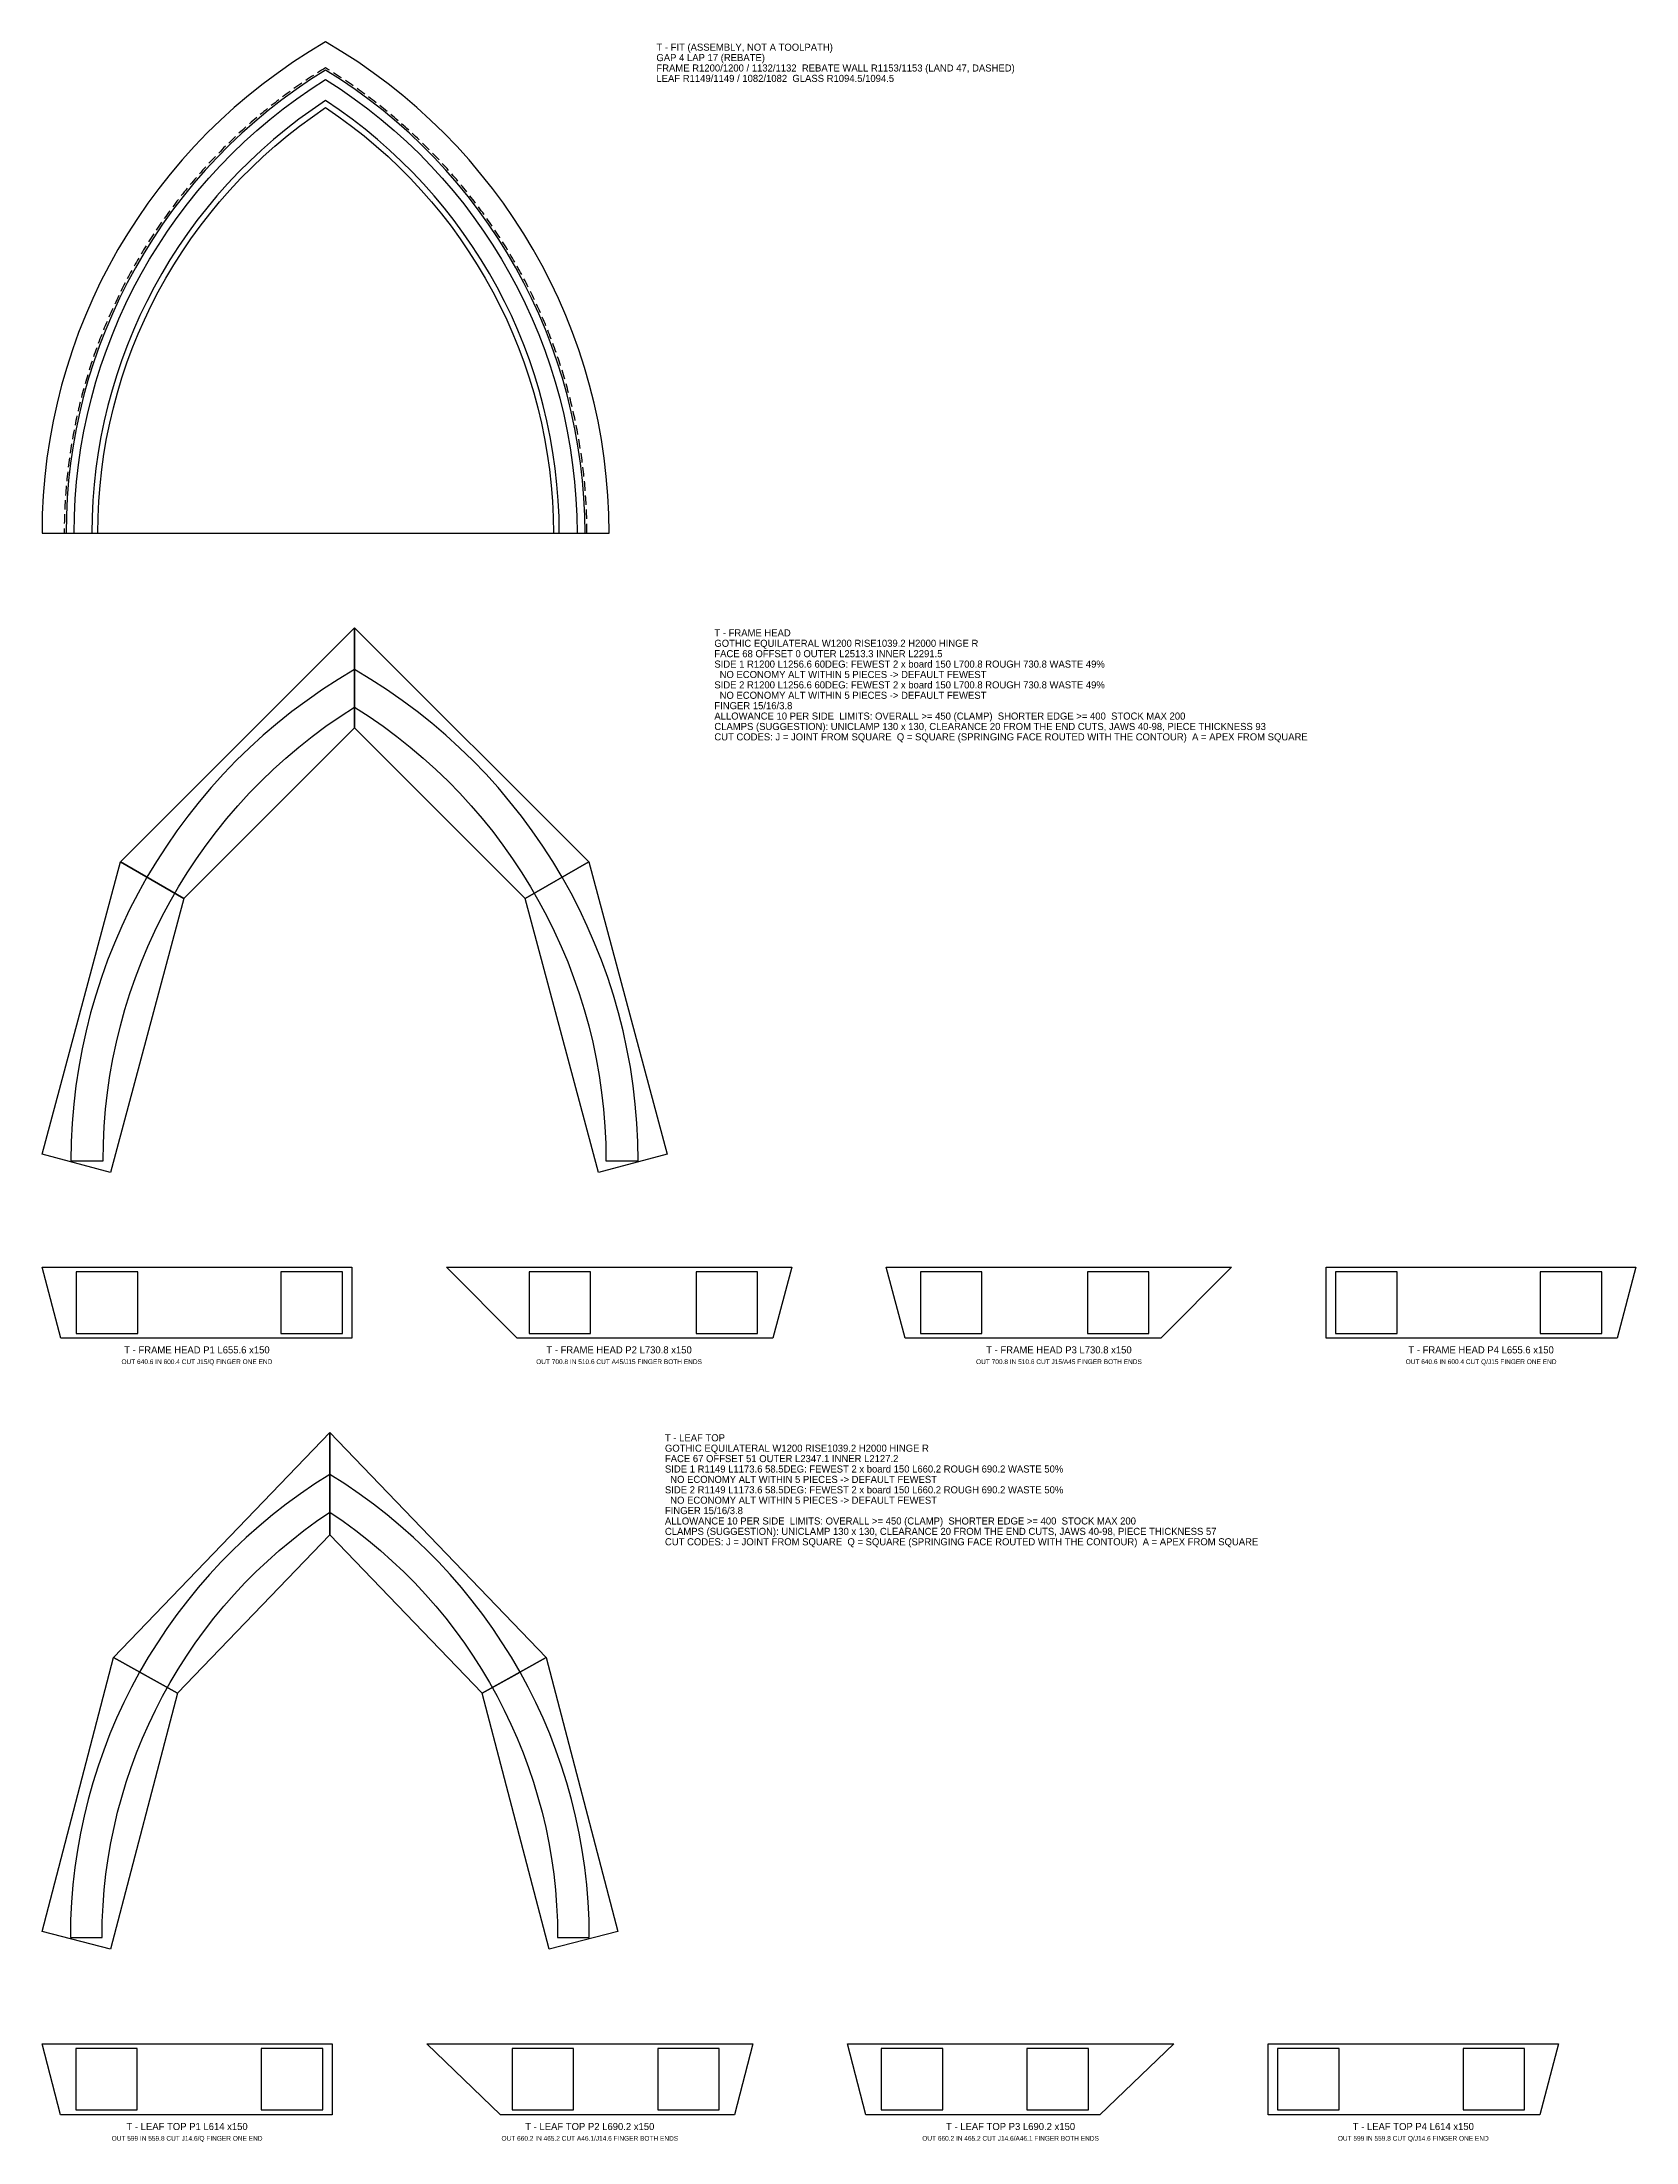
# Model space of a CAD drawing. Extents: x 0 to 3373, y -58 to 4386.
import ezdxf
from ezdxf.enums import TextEntityAlignment as Align

# ---------------------------------------------------------------- set-up
doc = ezdxf.new("R2010")
doc.units = 0
for name, color, linetype in [('ASSEMBLY', 8, 'CONTINUOUS'), ('CLAMPS', 3, 'CONTINUOUS'), ('CONTOUR', 7, 'CONTINUOUS'), ('FINGER', 1, 'CONTINUOUS'), ('FIT', 4, 'CONTINUOUS'), ('PIECES', 5, 'CONTINUOUS'), ('TEXT', 94, 'CONTINUOUS')]:
    doc.layers.add(name, color=color, linetype=linetype)

msp = doc.modelspace()

# ---------------------------------------------------------------- linework, layer by layer
at = {"layer": 'ASSEMBLY'}
for points in [[(661.304318, 2934.205496), (300.279067, 2573.180245), (165.792746, 2650.825958), (661.304318, 3146.337531)], [(1022.32957, 2573.180245), (661.304318, 2934.205496), (661.304318, 3146.337531), (1156.815891, 2650.825958)], [(300.279067, 2573.180245), (144.888874, 1993.256151), (0, 2032.079008), (165.792746, 2650.825958)], [(1177.719763, 1993.256151), (1022.32957, 2573.180245), (1156.815891, 2650.825958), (1322.608637, 2032.079008)], [(609.023559, 1226.893645), (286.533734, 891.664588), (151.287293, 967.438047), (609.023559, 1443.256151)], [(931.513384, 891.664588), (609.023559, 1226.893645), (609.023559, 1443.256151), (1066.759825, 967.438047)], [(286.533734, 891.664588), (145.136473, 350), (0, 387.88673), (151.287293, 967.438047)], [(1072.910645, 350), (931.513384, 891.664588), (1066.759825, 967.438047), (1218.047118, 387.88673)]]:
    msp.add_lwpolyline(points, close=True, dxfattribs=at)
at = {"layer": 'CLAMPS'}
for points in [[(72.512887, 1653.256151), (202.512887, 1653.256151), (202.512887, 1783.256151), (72.512887, 1783.256151)], [(505.57398, 1653.256151), (635.57398, 1653.256151), (635.57398, 1783.256151), (505.57398, 1783.256151)], [(1030.57398, 1653.256151), (1160.57398, 1653.256151), (1160.57398, 1783.256151), (1030.57398, 1783.256151)], [(1383.820279, 1653.256151), (1513.820279, 1653.256151), (1513.820279, 1783.256151), (1383.820279, 1783.256151)], [(1858.846053, 1653.256151), (1988.846053, 1653.256151), (1988.846053, 1783.256151), (1858.846053, 1783.256151)], [(2212.092352, 1653.256151), (2342.092352, 1653.256151), (2342.092352, 1783.256151), (2212.092352, 1783.256151)], [(2737.092352, 1653.256151), (2867.092352, 1653.256151), (2867.092352, 1783.256151), (2737.092352, 1783.256151)], [(3170.153445, 1653.256151), (3300.153445, 1653.256151), (3300.153445, 1783.256151), (3170.153445, 1783.256151)], [(71.545894, 10), (201.545894, 10), (201.545894, 140), (71.545894, 140)], [(463.972099, 10), (593.972099, 10), (593.972099, 140), (463.972099, 140)], [(994.502482, 10), (1124.502482, 10), (1124.502482, 140), (994.502482, 140)], [(1302.672641, 10), (1432.672641, 10), (1432.672641, 140), (1302.672641, 140)], [(1775.764429, 10), (1905.764429, 10), (1905.764429, 140), (1775.764429, 140)], [(2083.934588, 10), (2213.934588, 10), (2213.934588, 140), (2083.934588, 140)], [(2614.464971, 10), (2744.464971, 10), (2744.464971, 140), (2614.464971, 140)], [(3006.891176, 10), (3136.891176, 10), (3136.891176, 140), (3006.891176, 140)]]:
    msp.add_lwpolyline(points, close=True, dxfattribs=at)
at = {"layer": 'CONTOUR'}
for points in [[(1261.304318, 2018.332057, 0.267949), (661.304318, 3057.562541, 0.267949), (61.304318, 2018.332057), (129.304318, 2018.332057, -0.258581), (661.304318, 2978.240386, -0.258581), (1193.304318, 2018.332057)], [(1158.023559, 374.828475, 0.261042), (609.023559, 1354.726939, 0.261042), (60.023559, 374.828475), (127.023559, 374.828475, -0.25082), (609.023559, 1275.230607, -0.25082), (1091.023559, 374.828475)]]:
    msp.add_lwpolyline(points, format="xyb", close=True, dxfattribs=at)
at = {"layer": 'FINGER'}
for points in [[(661.304318, 2978.240386), (661.304318, 3057.562541)], [(280.963561, 2584.332057), (222.073834, 2618.332057)], [(1041.645075, 2584.332057), (1100.534803, 2618.332057)], [(609.023559, 1275.230607), (609.023559, 1354.726939)], [(265.077553, 903.685674), (206.626183, 936.433763)], [(952.969565, 903.685674), (1011.420935, 936.433763)]]:
    msp.add_lwpolyline(points, dxfattribs=at)
at = {"layer": 'FIT'}
for points in [[(1200, 3346.337531, 0.267949), (600, 4385.568015, 0.267949), (0, 3346.337531), (68, 3346.337531, -0.258581), (600, 4306.24586, -0.258581), (1132, 3346.337531)], [(1149, 3346.337531, 0.261042), (600, 4326.235995, 0.261042), (51, 3346.337531), (118, 3346.337531, -0.25082), (600, 4246.739663, -0.25082), (1082, 3346.337531)], [(1094.5, 3346.337531, 0.252838), (600, 4261.722832, 0.252838), (105.5, 3346.337531)]]:
    msp.add_lwpolyline(points, format="xyb", close=True, dxfattribs=at)
for points in [[(574.587962, 4314.980284, 0.004337), (557.880762, 4303.986675)], [(600, 4330.92323, 0.004337), (583.012443, 4320.368)], [(608.596358, 4325.632927, 0.002189), (600, 4330.92323)], [(633.867853, 4309.468127, 0.004337), (617.066817, 4320.317789)], [(525.050928, 4281.138446, 0.004337), (508.938173, 4269.2907)], [(549.599299, 4298.38161, 0.004337), (533.183765, 4286.957066)], [(658.710248, 4292.651331, 0.004337), (642.197166, 4303.934419)], [(683.106727, 4275.193924, 0.004337), (666.892776, 4286.9028)], [(707.040774, 4257.107724, 0.004337), (691.13693, 4269.234461)], [(454.212189, 4225.660873, 0.004337), (439.072359, 4212.592762)], [(477.341224, 4244.765766, 0.004337), (461.866538, 4232.095958)], [(500.959467, 4263.262464, 0.004337), (485.160399, 4250.999536)], [(730.496186, 4238.404974, 0.004337), (714.913217, 4250.941363)], [(753.457085, 4219.098335, 0.004337), (738.205539, 4232.035889)], [(409.484026, 4185.678638, 0.004337), (395.044424, 4171.840724)], [(431.588017, 4205.960719, 0.004337), (416.793294, 4192.50315)], [(775.907929, 4199.200876, 0.004337), (760.998131, 4212.530838)], [(797.833518, 4178.726068, 0.004337), (783.275561, 4192.439414)], [(366.896074, 4143.424005, 0.004337), (353.195793, 4128.853751)], [(387.915177, 4164.828362, 0.004337), (373.840473, 4150.619469)], [(819.219011, 4157.687771, 0.004337), (805.022749, 4171.775217)], [(840.049929, 4136.100227, 0.004337), (826.224974, 4150.552236)], [(326.563633, 4099.011373, 0.004337), (313.639766, 4083.748227)], [(346.440943, 4121.480057, 0.004337), (333.124362, 4106.558307)], [(860.312172, 4113.97805, 0.004337), (846.867882, 4128.784839)], [(879.992023, 4091.336215, 0.004337), (866.937499, 4106.487761)], [(288.595898, 4052.560982, 0.004337), (276.483433, 4036.646267)], [(307.277599, 4076.033163, 0.004337), (294.755195, 4060.438954)], [(899.07616, 4068.19005, 0.004337), (886.420239, 4083.676096)], [(917.551663, 4044.555223, 0.004337), (905.302913, 4060.365286)], [(253.095662, 4004.198591, 0.004337), (241.827392, 3987.675393)], [(270.531176, 4028.61072, 0.004337), (258.83685, 4012.386272)], [(935.406025, 4020.447735, 0.004337), (923.572738, 4036.571113)], [(952.62716, 3995.883906, 0.004337), (941.217347, 4012.309682)], [(236.301159, 3979.341119, 0.004337), (225.466573, 3962.530357)], [(969.203411, 3970.880363, 0.004337), (958.224794, 3987.597419)], [(985.123554, 3945.454033, 0.004337), (974.583567, 3962.451052)], [(204.68022, 3928.35775, 0.004337), (194.734707, 3911.006187)], [(220.159036, 3954.055133, 0.004337), (209.765468, 3936.968187)], [(1000.376814, 3919.622128, 0.004337), (990.282592, 3936.887604)], [(1014.952865, 3893.402136, 0.004337), (1005.31124, 3910.924381)], [(175.75397, 3875.798643, 0.004337), (166.724456, 3857.953256)], [(189.875191, 3902.266366, 0.004337), (180.384465, 3884.661932)], [(1028.841838, 3866.811807, 0.004337), (1019.659338, 3884.578958)], [(149.600721, 3821.806095, 0.004337), (141.511653, 3803.515197)], [(162.326117, 3848.972499, 0.004337), (153.763927, 3830.898239)], [(1042.034333, 3839.86914, 0.004337), (1033.317174, 3857.86917)], [(1054.521418, 3812.592374, 0.004337), (1046.275501, 3830.813099)], [(137.586398, 3794.31782, 0.004337), (129.975926, 3775.822667)], [(1066.29464, 3784.999975, 0.004337), (1058.525547, 3803.42906)], [(115.723015, 3738.450296, 0.004337), (109.084865, 3719.584323)], [(126.291281, 3766.526282, 0.004337), (119.164558, 3747.839394)], [(1077.34603, 3757.110622, 0.004337), (1070.05902, 3775.735591)], [(1087.668105, 3728.943194, 0.004337), (1080.868111, 3747.751439)], [(105.888756, 3710.108868, 0.004337), (99.743672, 3691.076582)], [(1097.253878, 3700.51676, 0.004337), (1090.945505, 3719.495548)], [(1106.096861, 3671.850563, 0.004337), (1100.284378, 3690.987046)], [(88.448383, 3652.706594, 0.004337), (83.301576, 3633.380437)], [(96.79516, 3681.521183, 0.004337), (91.147303, 3662.335467)], [(1114.191067, 3642.964008, 0.004337), (1108.878408, 3662.245232)], [(80.854076, 3623.684607, 0.004337), (76.211803, 3604.231091)], [(1121.531016, 3613.87665, 0.004337), (1116.721779, 3633.289563)], [(1128.11174, 3584.608181, 0.004337), (1123.80918, 3604.139641)], [(67.942922, 3565.097153, 0.004337), (64.318802, 3545.428504)], [(74.01738, 3594.474868, 0.004337), (69.882783, 3574.907163)], [(1133.928783, 3555.178413, 0.004337), (1130.135813, 3574.815198)], [(62.634815, 3535.571346, 0.004337), (59.523624, 3515.81507)], [(1138.978209, 3525.607269, 0.004337), (1135.697396, 3545.336087)], [(1143.256598, 3495.914768, 0.004337), (1140.490163, 3515.722262)], [(54.331507, 3476.1555, 0.004337), (52.252144, 3456.26414)], [(58.096653, 3505.917437, 0.004337), (55.500497, 3486.086907)], [(1146.761055, 3466.12101, 0.004337), (1144.510871, 3485.993772)], [(51.341927, 3446.305682, 0.004337), (49.780764, 3426.366958)], [(1149.489207, 3436.246165, 0.004337), (1147.756797, 3456.170741)], [(1151.439207, 3406.310455, 0.004337), (1150.225745, 3426.273357)], [(47.697031, 3386.423277, 0.004337), (47.175087, 3366.43034)], [(49.129936, 3416.38819, 0.004337), (48.08803, 3396.415599)], [(1152.609736, 3376.334146, 0.004337), (1151.916042, 3396.321861)], [(47.044182, 3356.431228, 0.002189), (47, 3346.337531)], [(1153, 3346.337531, 0.004337), (1152.826544, 3366.336528)]]:
    msp.add_lwpolyline(points, format="xyb", dxfattribs=at)
at = {"layer": 'PIECES'}
for points in [[(655.57398, 1643.256151), (40.192379, 1643.256151), (0, 1793.256151), (655.57398, 1793.256151)], [(1546.140787, 1643.256151), (1005.57398, 1643.256151), (855.57398, 1793.256151), (1586.333166, 1793.256151)], [(2367.092352, 1643.256151), (1826.525545, 1643.256151), (1786.333166, 1793.256151), (2517.092352, 1793.256151)], [(3332.473953, 1643.256151), (2717.092352, 1643.256151), (2717.092352, 1793.256151), (3372.666332, 1793.256151)], [(613.972099, 0), (39.156315, 0), (0, 150), (613.972099, 150)], [(1465.06222, 0), (969.89751, 0), (813.972099, 150), (1504.218535, 150)], [(2238.53956, 0), (1743.37485, 0), (1704.218535, 150), (2394.464971, 150)], [(3169.280755, 0), (2594.464971, 0), (2594.464971, 150), (3208.43707, 150)]]:
    msp.add_lwpolyline(points, close=True, dxfattribs=at)

# ---------------------------------------------------------------- texts
at = {"layer": 'TEXT'}
for s, p in [('T - FIT (ASSEMBLY, NOT A TOOLPATH)', (1300, 4367.068015)), ('GAP 4 LAP 17 (REBATE)', (1300, 4345.068015)), ('FRAME R1200/1200 / 1132/1132  REBATE WALL R1153/1153 (LAND 47, DASHED)', (1300, 4323.068015)), ('LEAF R1149/1149 / 1082/1082  GLASS R1094.5/1094.5', (1300, 4301.068015)), ('T - FRAME HEAD', (1422.608637, 3127.837531)), ('GOTHIC EQUILATERAL W1200 RISE1039.2 H2000 HINGE R', (1422.608637, 3105.837531)), ('SIDE 1 R1200 L1256.6 60DEG: FEWEST 2 x board 150 L700.8 ROUGH 730.8 WASTE 49%', (1422.608637, 3061.837531)), ('FACE 68 OFFSET 0 OUTER L2513.3 INNER L2291.5', (1422.608637, 3083.837531)), ('SIDE 2 R1200 L1256.6 60DEG: FEWEST 2 x board 150 L700.8 ROUGH 730.8 WASTE 49%', (1422.608637, 3017.837531)), ('  NO ECONOMY ALT WITHIN 5 PIECES -> DEFAULT FEWEST', (1422.608637, 3039.837531)), ('FINGER 15/16/3.8', (1422.608637, 2973.837531)), ('  NO ECONOMY ALT WITHIN 5 PIECES -> DEFAULT FEWEST', (1422.608637, 2995.837531)), ('ALLOWANCE 10 PER SIDE  LIMITS: OVERALL >= 450 (CLAMP)  SHORTER EDGE >= 400  STOCK MAX 200', (1422.608637, 2951.837531)), ('CLAMPS (SUGGESTION): UNICLAMP 130 x 130, CLEARANCE 20 FROM THE END CUTS, JAWS 40-98, PIECE THICKNESS 93', (1422.608637, 2929.837531)), ('CUT CODES: J = JOINT FROM SQUARE  Q = SQUARE (SPRINGING FACE ROUTED WITH THE CONTOUR)  A = APEX FROM SQUARE', (1422.608637, 2907.837531)), ('T - LEAF TOP', (1318.047118, 1424.756151)), ('GOTHIC EQUILATERAL W1200 RISE1039.2 H2000 HINGE R', (1318.047118, 1402.756151)), ('FACE 67 OFFSET 51 OUTER L2347.1 INNER L2127.2', (1318.047118, 1380.756151)), ('SIDE 1 R1149 L1173.6 58.5DEG: FEWEST 2 x board 150 L660.2 ROUGH 690.2 WASTE 50%', (1318.047118, 1358.756151)), ('  NO ECONOMY ALT WITHIN 5 PIECES -> DEFAULT FEWEST', (1318.047118, 1336.756151)), ('SIDE 2 R1149 L1173.6 58.5DEG: FEWEST 2 x board 150 L660.2 ROUGH 690.2 WASTE 50%', (1318.047118, 1314.756151)), ('  NO ECONOMY ALT WITHIN 5 PIECES -> DEFAULT FEWEST', (1318.047118, 1292.756151)), ('ALLOWANCE 10 PER SIDE  LIMITS: OVERALL >= 450 (CLAMP)  SHORTER EDGE >= 400  STOCK MAX 200', (1318.047118, 1248.756151)), ('FINGER 15/16/3.8', (1318.047118, 1270.756151)), ('CLAMPS (SUGGESTION): UNICLAMP 130 x 130, CLEARANCE 20 FROM THE END CUTS, JAWS 40-98, PIECE THICKNESS 57', (1318.047118, 1226.756151)), ('CUT CODES: J = JOINT FROM SQUARE  Q = SQUARE (SPRINGING FACE ROUTED WITH THE CONTOUR)  A = APEX FROM SQUARE', (1318.047118, 1204.756151))]:
    msp.add_text(s, height=15, dxfattribs=at).set_placement(p)
for s, height, p in [('T - FRAME HEAD P1 L655.6 x150', 15, (327.78699, 1618.256151)), ('T - FRAME HEAD P2 L730.8 x150', 15, (1220.953573, 1618.256151)), ('T - FRAME HEAD P3 L730.8 x150', 15, (2151.712759, 1618.256151)), ('T - FRAME HEAD P4 L655.6 x150', 15, (3044.879342, 1618.256151)), ('OUT 640.6 IN 600.4 CUT J15/Q FINGER ONE END', 10, (327.78699, 1593.256151)), ('OUT 700.8 IN 510.6 CUT A45/J15 FINGER BOTH ENDS', 10, (1220.953573, 1593.256151)), ('OUT 700.8 IN 510.6 CUT J15/A45 FINGER BOTH ENDS', 10, (2151.712759, 1593.256151)), ('OUT 640.6 IN 600.4 CUT Q/J15 FINGER ONE END', 10, (3044.879342, 1593.256151)), ('T - LEAF TOP P1 L614 x150', 15, (306.986049, -25)), ('T - LEAF TOP P2 L690.2 x150', 15, (1159.095317, -25)), ('T - LEAF TOP P3 L690.2 x150', 15, (2049.341753, -25)), ('T - LEAF TOP P4 L614 x150', 15, (2901.451021, -25)), ('OUT 599 IN 559.8 CUT J14.6/Q FINGER ONE END', 10, (306.986049, -50)), ('OUT 660.2 IN 465.2 CUT A46.1/J14.6 FINGER BOTH ENDS', 10, (1159.095317, -50)), ('OUT 660.2 IN 465.2 CUT J14.6/A46.1 FINGER BOTH ENDS', 10, (2049.341753, -50)), ('OUT 599 IN 559.8 CUT Q/J14.6 FINGER ONE END', 10, (2901.451021, -50))]:
    msp.add_text(s, height=height, dxfattribs=at).set_placement(p, align=Align.MIDDLE_CENTER)

doc.saveas('drawing.dxf')
